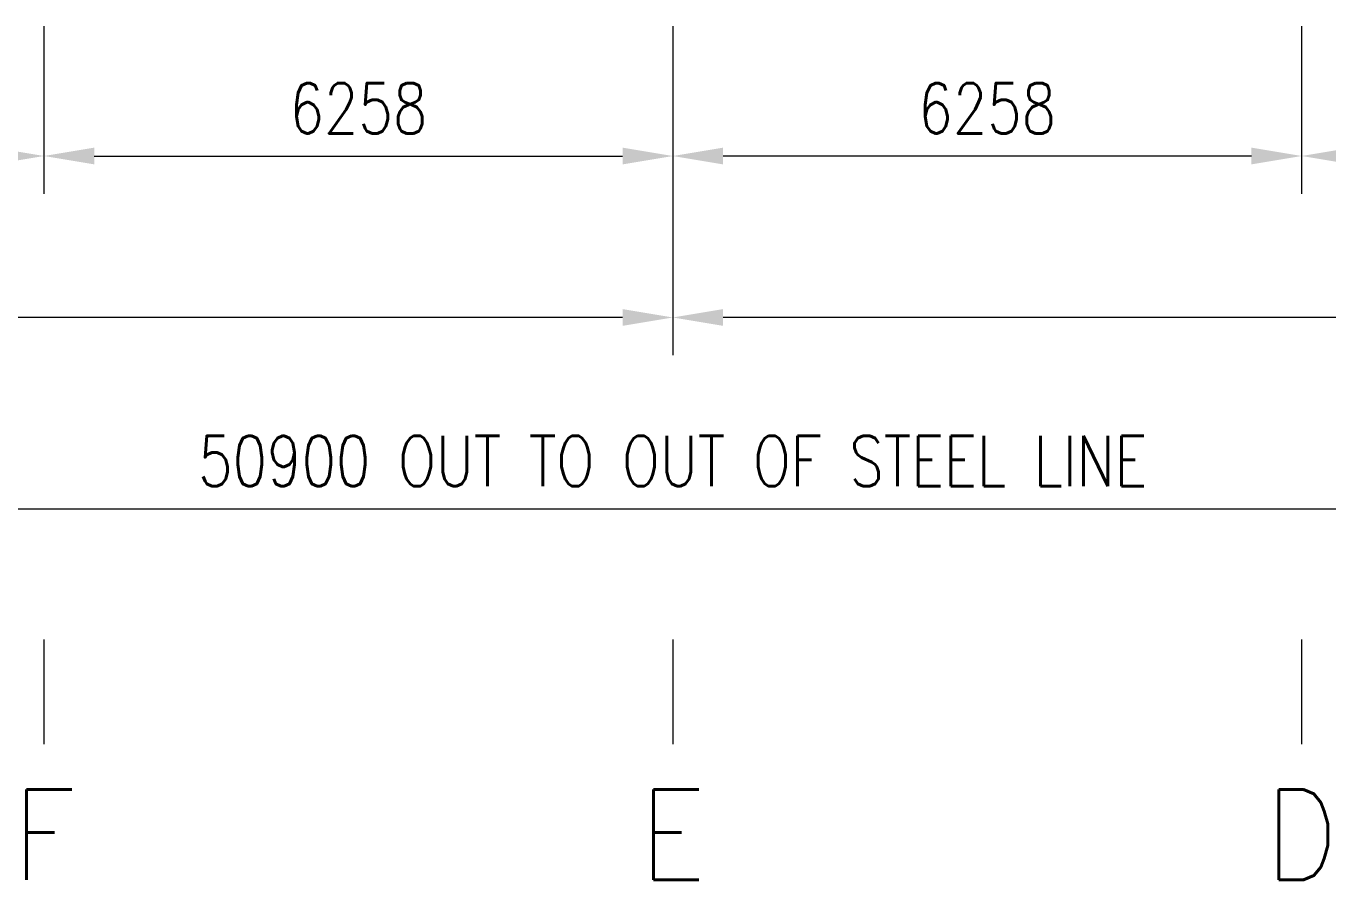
# Model space of a CAD drawing. Header units: millimetres. Extents: x 656141 to 1304589, y -54663 to 110742.
# Drawn here: x 973738 to 986694, y 70663 to 79162 of the extents above; entities that cross this region are included whole.
import ezdxf
from ezdxf.enums import TextEntityAlignment as Align

# ---------------------------------------------------------------- set-up
doc = ezdxf.new("R2010")
doc.units = ezdxf.units.MM
doc.header["$LTSCALE"] = 0.35
doc.header["$MEASUREMENT"] = 0
doc.linetypes.add('CONTIN', pattern=[0, 0, 0])
doc.layers.get('0').update_dxf_attribs({"linetype": 'CONTIN'})
doc.styles.add('S', font='simplex.shx')
doc.styles.add('SIMPLEX', font='simplex.shx', dxfattribs={"width": 0.8})

msp = doc.modelspace()

# ---------------------------------------------------------------- linework, layer by layer
at = {"color": 6, "linetype": 'ByBlock', "lineweight": 0}
for p, q in [((973916.4, 79161.7), (973916.4, 77493.2)), ((973916.4, 79161.7), (973916.4, 77493.2)), ((980174.4, 79161.7), (980174.4, 75886.2)), ((980174.4, 79161.7), (980174.4, 75886.2)), ((980174.4, 79161.7), (980174.4, 77493.2)), ((980174.4, 79161.7), (980174.4, 77493.2)), ((986432.4, 79161.7), (986432.4, 77493.2)), ((986432.4, 79161.7), (986432.4, 77493.2)), ((974416.4, 77868.2), (979674.4, 77868.2)), ((985932.4, 77868.2), (980674.4, 77868.2)), ((979674.4, 76261.2), (955223.8, 76261.2)), ((1005123.8, 76261.2), (980674.4, 76261.2)), ((955223.8, 74358.2), (1005123.8, 74358.2))]:
    msp.add_line(p, q, dxfattribs=at)
at = {"color": 1, "linetype": 'ByBlock', "lineweight": 0}
for p, q in [((973915.8, 73058.2), (973915.8, 72013.5)), ((980173.8, 73058.2), (980173.8, 72013.5)), ((986431.8, 73058.2), (986431.8, 72013.5))]:
    msp.add_line(p, q, dxfattribs=at)
at = {"color": 6, "linetype": 'Continuous', "lineweight": 5}
for points in [[(973416.4, 77784.9), (973416.4, 77951.5), (973916.4, 77868.2)], [(974416.4, 77951.5), (974416.4, 77784.9), (973916.4, 77868.2)], [(979674.4, 77784.9), (979674.4, 77951.5), (980174.4, 77868.2)], [(980674.4, 77951.5), (980674.4, 77784.9), (980174.4, 77868.2)], [(985932.4, 77784.9), (985932.4, 77951.5), (986432.4, 77868.2)], [(986932.4, 77951.5), (986932.4, 77784.9), (986432.4, 77868.2)], [(979674.4, 76177.9), (979674.4, 76344.5), (980174.4, 76261.2)], [(980674.4, 76344.5), (980674.4, 76177.9), (980174.4, 76261.2)]]:
    msp.add_solid(points, dxfattribs=at)

# ---------------------------------------------------------------- texts
at = {"linetype": 'ByBlock', "lineweight": 0, "style": 'S', "width": 0.9}
for s, p in [('F', (973915.8, 71113.5)), ('E', (980173.8, 71113.5)), ('D', (986431.8, 71113.5))]:
    msp.add_text(s, height=900, dxfattribs=at).set_placement(p, align=Align.MIDDLE_CENTER)
at = {"color": 7, "linetype": 'Continuous', "lineweight": 0, "char_height": 500, "attachment_point": 5, "style": 'SIMPLEX'}
for s, insert in [('\\A1;6258', (977045.4, 78343.2)), ('\\A1;6258', (983303.4, 78343.2)), ('\\A1;{50900 \\Fsimplex.shx|c1;OUT TO OUT OF STEEL LINE }', (980173.8, 74833.2))]:
    msp.add_mtext(s, dxfattribs=dict(at, insert=insert))

doc.saveas('drawing.dxf')
